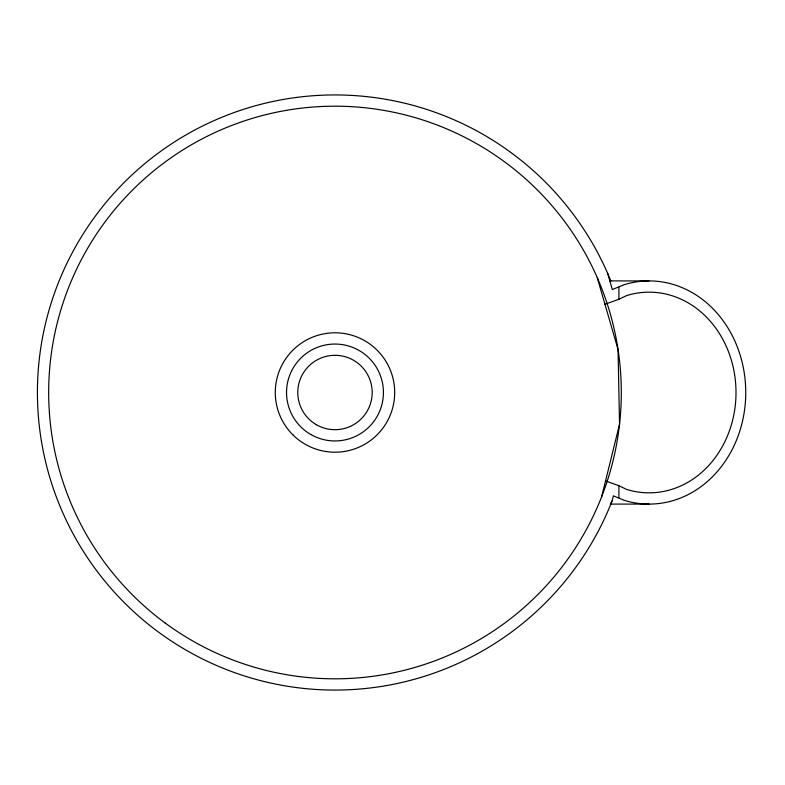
<?xml version="1.0" encoding="UTF-8"?>
<svg xmlns="http://www.w3.org/2000/svg" width="785" height="785" viewBox="0 0 785 785"><rect width="100%" height="100%" fill="white"/><g stroke="black" fill="none" stroke-linecap="round" stroke-linejoin="round"><path stroke-width="1.18" d="M601.614 496.836L619.532 424.273L618.05 349.541L597.287 277.743M649.107 504.088L610.347 504.088L612.094 500.938L613.36 495.806L624.104 500.29A111.588 96.643 -90 0 0 745.75 392.5A111.588 96.643 -90 0 0 624.104 284.71L612.329 289.557L607.6 273.229M604.96 304.276L618.904 299.281L626.626 295.582A100.333 86.89 -90 0 1 736.006 392.5A100.333 86.89 -90 0 1 626.626 489.418L618.904 485.719L605.539 480.93M609.827 280.912L649.107 280.912M618.904 287.202L618.904 299.281M618.904 485.719L618.904 497.798M612.094 500.938A297.574 297.574 0 0 1 156.264 630.424A297.574 297.574 0 0 1 153.654 156.558A297.574 297.574 0 0 1 610.877 281.02M292.766 434.723A59.709 59.709 0 0 0 392.657 407.955A59.709 59.709 0 0 0 319.524 334.832A59.709 59.709 0 0 0 292.766 434.723M165.193 623.035A286.319 286.319 0 0 0 619.532 424.273A286.319 286.319 0 0 0 220.222 130.192A286.319 286.319 0 0 0 165.193 623.035M316.384 424.714A37.199 37.199 0 0 0 372.178 392.5A37.199 37.199 0 0 0 316.384 360.286A37.199 37.199 0 0 0 316.384 424.714M310.752 434.458A48.454 48.454 0 0 0 383.433 392.5A48.454 48.454 0 0 0 310.752 350.542A48.454 48.454 0 0 0 310.752 434.458"/></g></svg>
